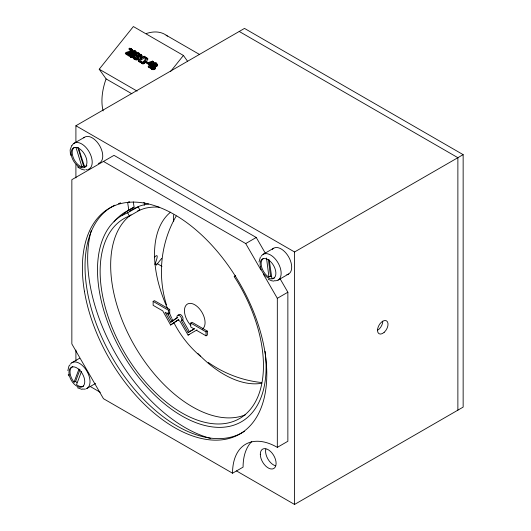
<?xml version="1.0" encoding="UTF-8"?>
<svg xmlns="http://www.w3.org/2000/svg" width="531" height="531" viewBox="0 0 531 531"><rect width="100%" height="100%" fill="white"/><g stroke="black" fill="none" stroke-linecap="round" stroke-linejoin="round"><path stroke-width="0.8" d="M130.852 49.41L130.301 50.949L125.907 52.523L125.303 53.279L125.966 54.215L129.053 55.994L129.551 55.377L128.887 54.441L126.424 53.02C129.372 53.744 134.755 48.792 129.564 48.148L128.987 48.938L129.644 49.868L131.515 50.345L130.56 49.157L128.987 48.938M127.088 53.956C129.332 53.863 134.509 51.819 131.655 49.018M129.896 55.934L131.21 56.704L132.79 56.332L133.454 57.262C130.281 59.366 127.798 52.854 132.106 52.987C131.754 47.146 140.23 53.883 134.29 54.806C132.206 54.089 132.611 49.974 134.881 51.593L134.469 52.961L133.374 53.465L133.122 53.067M130.553 56.87L130.407 55.523M131.396 56.711L130.573 54.713L132.365 53.399L133.022 54.335L131.522 55.158L131.263 56.545M132.962 57.706C134.403 59.844 139.069 58.994 137.854 56.094C140.821 56.027 139.905 52.416 137.297 52.297L132.962 57.706C133.785 60.653 139.772 60.541 138.518 57.023C141.319 56.93 140.562 53.91 138.624 53.06M151.408 67.278L152.105 65.977L153.286 65.479L154.229 66.853L153.95 66.415L153.127 66.66L152.072 68.207L151.408 67.278L151.846 67.995L153.194 67.895L153.897 66.913L153.286 65.479M67.855 370.651L68.984 365.905M258.989 262.029L260.396 257.017M173.723 214.882L173.365 218.241L173.723 221.181M132.79 56.332L133.719 55.277L133.626 53.877L135.617 52.735L135.544 51.241M156.672 64.51C157.183 61.642 151.939 62.392 153.028 65.067C145.116 67.344 158.298 73.583 154.554 65.957L155.995 65.452L156.672 64.51L157.335 65.446L156.658 66.388L155.211 66.886M157.335 65.446L157.13 64.258L156.26 63.654M141.551 54.753L140.934 57.886L144.153 56.253L145.521 57.594L141.419 59.631L139.5 62.027L138.837 61.642L138.173 60.713L140.025 58.397L140.808 54.328L142.215 55.682L141.903 57.248M133.122 56.074L133.779 57.009L134.502 55.748L134.29 54.806M150.817 68.021C152.105 69.88 155.616 68.054 154.554 65.957M133.785 54.003L133.759 52.582L135.239 52.257L134.575 51.328M155.809 63.674L155.669 64.749L154.302 65.545C152.47 63.826 155.968 62.067 156.472 64.603L155.497 63.408M154.448 65.446L155.006 64.364L156.16 64.337M187.549 61.264L183.421 55.45L133.367 26.55L99.217 69.216L106.107 78.913L105.072 81.867A52.157 30.114 -60 0 0 103.127 110.913M72.787 366.536A11.178 6.452 60 0 0 73.769 381.822L74.055 382.174L78.986 369.032M74.055 382.174L75.641 381.258L79.989 369.662M81.469 371.481L76.537 384.623L76.862 384.882A11.178 6.452 60 0 0 83.632 386.037M144.186 205.384L144.917 203.061M176.173 216.09C160.694 242.601 157.335 275.609 166.469 304.854M71.765 145.454L70.132 149.954L70.504 155.337M129.053 55.994L128.396 55.065L128.887 54.441M135.724 55.476L134.124 57.474C135.916 59.83 139.115 56.167 135.724 55.476L137.901 57.494L136.991 56.246M137.469 53.292L136.201 54.879C137.761 56.976 140.469 53.85 137.469 53.292L139.301 54.932L138.637 54.003M135.186 57.906L136.387 56.412M137.283 55.284L138.133 54.228M139.5 62.027L138.837 61.098L140.755 58.702L144.863 56.664M140.542 62.034L141.093 61.35C143.085 63.986 144.936 59.173 146.085 58.211L145.029 57.6L145.487 57.023L147.877 58.954C146.948 61.53 142.653 66.362 140.542 62.034C143.297 64.928 145.886 59.645 147.213 58.018M147.85 63.866L145.952 62.771L145.288 61.842L145.819 61.184L147.718 62.28L147.187 62.937L149.251 64.941M149.516 67.809L148.853 66.879L150.346 65.021L151.003 65.95L149.516 67.809L148.872 67.437L148.209 66.508L149.696 64.643L147.485 63.368L148.096 62.605L152.563 61.111L153.844 62.399L151.468 65.366L152.065 65.711L150.811 64.437L153.187 61.47M151.6 66.295L150.937 65.359L151.401 64.782M170.484 71.612L183.421 55.45M154.441 257.289C160.05 251.362 155.523 262.712 154.986 264.259L156.426 264.923L161.703 258.378M159.114 207.156A115.486 66.68 60 0 0 144.332 208.477L139.852 210.09L129.365 216.144L127.155 216.933A115.486 66.68 60 0 0 123.053 350.148A115.486 66.68 60 0 0 240.536 417.977A115.486 66.68 60 0 0 236.434 280.029L234.224 276.678L235.366 275.768M178.847 319.503L170.61 325.012L162.751 310.874L153.14 305.325L153.14 301.402L154.455 300.646L169.721 309.454L169.721 313.376L168.4 314.14L165.148 312.261L170.703 322.244L177.055 317.538A3.339 1.932 60 0 1 179.644 315.62A3.339 1.932 60 0 1 181.383 320.691L188.107 332.506L194.784 328.609M170.703 322.244L177.812 317.505M170.61 325.012L178.157 319.828A3.339 1.932 60 0 0 179.949 321.136L188.093 335.101L189.408 334.344M188.107 332.506L194.134 328.974L190.775 326.996L190.775 323.08L192.089 322.317L207.355 331.132L207.355 335.054L206.041 335.811L196.377 330.255M188.093 335.101L197.001 329.897M75.906 142.301L75.906 125.747L244.499 28.415L463.145 154.647L463.145 407.111L294.552 504.45L236.487 470.924M73.915 143.37L84.456 137.29M74.274 147.465A11.178 6.452 60 0 0 73.205 157.501A11.178 6.452 60 0 0 81.655 166.847L83.553 166.024L84.814 166.276M114.052 221.852A119.216 68.831 60 0 1 128.827 210.196L127.666 202.65L128.98 201.886M128.827 210.196L134.091 207.156L133.281 201.873M265.035 351.263A119.216 68.831 60 0 1 155.855 396.192A119.216 68.831 60 0 1 122.11 215.36L127.646 212.785L139.195 206.234A119.216 68.831 60 0 1 148.567 204.017M103.465 161.431L245.714 243.563L256.247 237.476L265.692 253.831M71.858 362.733L79.584 358.272M263.177 254.276L273.711 248.196M153.14 301.402L168.4 310.217L169.721 309.454M234.224 276.678L235.618 275.874M75.906 125.747L294.552 251.979L463.145 154.647M181.383 320.691L182.704 319.934A3.339 1.932 60 0 0 181.562 315.387A3.339 1.932 60 0 0 178.376 315.361M263.456 258.418A11.178 6.452 60 0 0 261.65 267.093A11.178 6.452 60 0 0 268.606 276.97L270.518 276.246L271.016 276.538M87.117 388.327L95.547 383.462M278.052 280.102L288.592 274.023M190.775 323.08L206.041 331.895L207.355 331.132M256.247 237.476L113.999 155.351L71.851 179.684L71.851 343.942L103.465 398.695L232.538 473.214A63.335 36.566 60 0 1 277.321 447.361L277.321 298.309L287.862 292.229L280.063 278.715M232.538 473.214L243.079 467.134A63.335 36.566 60 0 1 251.747 441.56M277.321 447.361L287.862 441.274L287.862 292.229M137.688 210.853L139.852 210.09L138.14 206.732L132.644 209.28A119.216 68.831 60 0 0 129.285 211.464M127.666 202.65L129.683 201.946M149.138 64.019L151.839 63.109M152.589 66.222L153.12 66.043M84.768 170L82.039 169.469L78.681 167.723M273.903 281.105L271.58 280.76L268.221 279.226M261.438 382.512C242.355 380.541 223.923 373.459 208.252 362.427M82.053 389.409L77.347 387.73M134.987 51.48L136.208 52.177M132.319 49.954L130.745 48.387M143.728 202.563L144.339 202.869M239.229 31.455L457.875 157.687L457.875 410.158M166.137 35.192L199.185 54.275M145.521 57.594L144.153 56.253M146.151 57.959L147.877 58.954M153.844 62.399L152.563 61.111M145.288 61.842L147.187 62.937M150.346 65.021L150.937 65.359M125.303 53.279L128.396 55.065M138.173 60.713L138.837 61.098M148.209 66.508L148.853 66.879M99.217 69.216L137.111 91.1M106.107 78.913L131.847 93.775M156.964 263.476L161.995 266.383M154.992 264.093L156.426 264.923M90.243 386.495L100.279 392.29M77.506 166.814L78.488 167.57M200.413 356.195C189.335 346.856 180.268 335.174 173.69 322.284M76.836 382.592L75.641 381.258M130.599 55.616C131.907 57.076 133.971 54.554 132.365 53.399M156.233 63.083L157.289 64.53M155.928 62.877L156.592 63.806M156.718 63.893L157.382 64.828M156.731 64.205L157.395 65.134M156.539 64.815L157.203 65.751M155.125 63.269L155.782 64.198M156.333 65.121L156.997 66.056M154.727 63.275L155.391 64.211M155.995 65.452L156.658 66.388M154.342 63.435L155.006 64.364M155.563 65.725L156.227 66.66M154.023 63.733L154.68 64.663M153.851 63.999L154.514 64.928M155.072 65.904L155.729 66.84M153.778 64.251L154.441 65.187M153.784 64.516L154.528 65.725M154.72 66.441L155.384 67.377M154.767 66.899L155.43 67.829M154.647 67.357L155.311 68.287M153.751 66.242L154.415 67.171M152.862 65.559L153.525 66.494M154.342 67.842L155.006 68.771M152.47 65.725L153.127 66.66M154.043 68.16L154.707 69.09M152.105 65.977L152.769 66.906M153.711 68.413L154.375 69.342M150.811 64.437L151.468 65.366M151.786 66.309L152.45 67.238M153.346 68.605L154.01 69.534M145.029 57.6L145.686 58.529M151.494 66.793L152.158 67.729M152.941 68.738L153.605 69.667M151.428 67.039L152.092 67.968M152.53 68.798L153.194 69.727M151.448 67.503L152.105 68.433M152.138 68.784L152.802 69.714M151.76 68.698L152.424 69.627M151.401 68.532L152.065 69.461M150.651 67.709L151.733 69.229M139.394 53.565L140.43 54.972M139.852 54.354L140.516 55.284M139.832 54.673L140.496 55.609M139.706 55.005L140.37 55.934M139.48 55.343L140.144 56.273M138.106 53.664L138.77 54.593M144.007 62.027L144.671 62.957M139.142 55.675L139.806 56.611M143.715 62.346L144.379 63.275M135.312 51.003L136.367 52.443M138.744 55.914L139.407 56.85M140.755 58.702L141.419 59.631M135.007 50.79L135.671 51.726M135.79 51.812L136.454 52.742M143.403 62.598L144.067 63.528M135.803 52.124L136.467 53.054M134.668 50.637L135.332 51.567M135.744 52.43L136.407 53.365M138.312 56.06L138.969 56.99M143.071 62.777L143.735 63.713M135.617 52.735L136.275 53.671M142.726 62.89L143.39 63.82M137.854 56.094L138.744 57.467M134.197 51.188L134.861 52.118M135.412 53.04L136.075 53.97M138.14 56.996L138.803 57.932M142.374 62.93L143.038 63.866M141.093 61.35L142.042 62.612M133.799 51.195L134.462 52.131M142.029 62.91L142.686 63.839M135.073 53.372L135.737 54.308M138.014 57.494L138.677 58.423M141.684 62.811L142.341 63.747M133.42 51.348L134.084 52.284M141.339 62.651L142.003 63.587M131.422 48.779L132.471 50.226M136.48 55.914L137.144 56.844M131.111 48.56L131.774 49.489M131.887 49.595L132.551 50.525M140.934 62.373L141.598 63.302M131.887 49.914L132.544 50.843M134.635 53.644L135.299 54.58M137.695 58.005L138.352 58.941M133.095 51.646L133.759 52.582M131.807 50.239L132.465 51.168M132.923 51.912L133.586 52.848M134.144 53.823L134.808 54.753M137.35 58.364L138.014 59.299M132.85 52.171L133.513 53.107M130.56 49.157L131.217 50.093M131.648 50.571L132.312 51.507M132.856 52.436L133.52 53.365M132.942 52.715L133.606 53.644M130.155 48.998L130.818 49.934M131.409 50.91L132.073 51.846M136.978 58.636L137.642 59.572M133.799 54.361L134.456 55.297M129.71 48.918L130.367 49.848M131.98 52.138L132.644 53.067M133.839 54.819L134.502 55.748M136.586 58.822L137.25 59.757M129.312 48.912L129.976 49.841M133.719 55.277L134.383 56.206M130.872 51.454L131.535 52.39M136.195 58.928L136.859 59.857M131.94 53.478L132.597 54.414M135.737 58.961L136.401 59.897M133.414 55.762L134.077 56.691M134.662 57.786L135.325 58.722M130.287 51.846L130.951 52.775M131.542 53.644L132.206 54.58M135.319 58.914L135.976 59.85M134.887 58.775L135.551 59.711M131.177 53.896L131.841 54.826M134.403 58.536L135.066 59.465M129.61 52.138L130.274 53.073M130.858 54.228L131.522 55.158M132.418 56.525L133.082 57.454M128.874 52.383L129.537 53.319M130.573 54.713L131.23 55.649M132.02 56.651L132.684 57.587M130.5 54.952L131.164 55.888M130.487 55.197L131.15 56.127M131.608 56.717L132.272 57.647M130.52 55.416L131.184 56.352M131.21 56.704L131.874 57.633M129.65 54.945L130.314 55.874M130.838 56.611L131.496 57.547M129.65 55.29L130.314 56.22M130.48 56.452L131.137 57.381M129.73 55.629L130.805 57.142M127.553 52.748L128.217 53.677M245.714 243.563L260.9 269.867M263.363 274.135L277.321 298.309M182.704 319.934L189.421 331.742M167.258 312.925L172.017 321.481M151.481 68.95L151.235 68.307M127.646 212.785L129.365 216.144M171.885 318.66L172.967 320.837M169.362 312.786L171.5 317.81M78.449 147.83L84.668 167.079A11.178 6.452 60 0 0 86.898 165.572M77.851 147.505L83.553 166.024M76.033 147.645L81.973 166.933M68.273 374.574L68.605 375.848M269.23 259.845L271.852 278.257A11.178 6.452 60 0 0 274.613 277.786M268.407 259.493L270.518 276.246M266.529 258.013L268.938 277.162M294.552 251.979L294.552 504.45M206.041 331.895L206.041 335.811M168.4 310.217L168.4 314.14M75.906 164.656L75.906 177.898M75.906 350.075L75.906 360.834M72.09 145.487A14.901 8.602 60 0 1 88.392 150.592A14.901 8.602 60 0 1 87.774 169.528M86.845 169.674A14.901 8.602 60 0 1 85.856 169.668M83.752 137.868A14.901 8.602 60 0 1 99.742 145.839A14.901 8.602 60 0 1 98.315 163.442M261.232 256.234A14.901 8.602 60 0 1 278.456 263.595A14.901 8.602 60 0 1 274.374 280.726M272.323 249.364A14.901 8.602 60 0 1 288.612 256.825A14.901 8.602 60 0 1 286.873 274.627M85.445 389.004A14.901 8.602 60 0 1 82.464 388.918M69.561 365.72A14.901 8.602 60 0 1 69.986 364.784M70.517 363.974A14.901 8.602 60 0 1 86.347 370.253A14.901 8.602 60 0 1 86.321 388.738M210.727 438.42A137.841 79.584 60 0 1 115.931 354.356A137.841 79.584 60 0 1 91.292 230.427M244.433 431.285A130.387 75.283 60 0 1 111.689 356.653A130.387 75.283 60 0 1 114.815 205.205M118.453 203.645A130.387 75.283 60 0 1 120.716 202.855M146.357 33.533A52.157 30.114 -60 0 1 167.398 36.154M190.569 325.125A14.589 8.423 60 0 1 185.83 305.557A14.589 8.423 60 0 1 200.824 310.535A14.589 8.423 60 0 1 202.43 329.067M382.778 321.195A7.454 4.301 -60 0 1 377.508 330.322M122.303 215.473A119.216 68.831 60 0 1 134.091 207.156M275.523 465.78A11.178 6.452 60 0 1 265.845 449.014M245.548 414.724A115.486 66.68 60 0 1 134.25 345.23A115.486 66.68 60 0 1 131.011 214.796M261.75 383.269A98.162 56.678 60 0 1 197.937 353.527M167.457 308.206A98.162 56.678 60 0 1 170.577 212.161M151.853 61.948L150.16 64.065L148.474 63.089L151.853 61.948M71.293 154.939A11.178 6.452 60 0 0 84.263 167.471A11.178 6.452 60 0 0 81.562 150.412A11.178 6.452 60 0 0 71.293 154.939M260.343 266.648A11.178 6.452 60 0 0 273.558 278.397A11.178 6.452 60 0 0 270.04 261.093A11.178 6.452 60 0 0 260.343 266.648M69.083 374.209A11.178 6.452 60 0 0 81.98 386.96A11.178 6.452 60 0 0 79.504 369.981A11.178 6.452 60 0 0 69.083 374.209M84.402 291.194A130.387 75.283 60 0 0 236.282 435.865A130.387 75.283 60 0 0 203.081 236.322A130.387 75.283 60 0 0 84.402 291.194M260.303 454.264A11.178 6.452 60 0 0 272.157 469.006A11.178 6.452 60 0 0 272.157 453.202A11.178 6.452 60 0 0 260.303 454.264M384.139 332.366A7.454 4.301 -60 0 0 386.502 320.83A7.454 4.301 -60 0 0 377.687 328.643A7.454 4.301 -60 0 0 384.139 332.366"/></g></svg>
